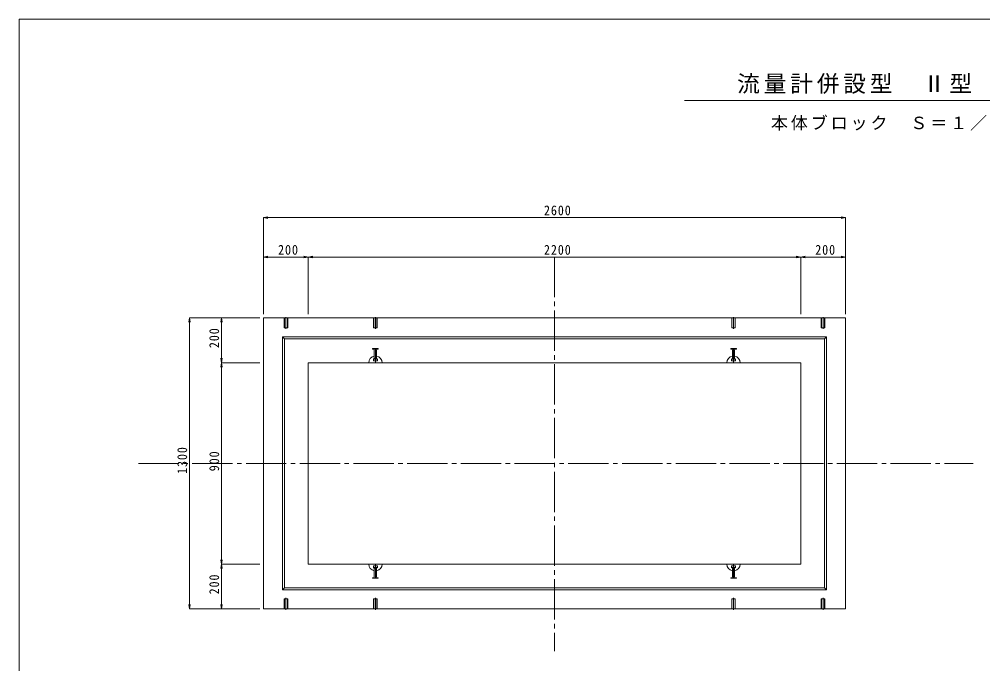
# Model space of a CAD drawing. Units: millimetres, scale not verified. Extents: x -3978 to 3978, y -2819 to 2819.
# Drawn here: x -3978 to 326, y -60 to 2819 of the extents above; entities that cross this region are included whole.
import ezdxf

# ---------------------------------------------------------------- set-up
doc = ezdxf.new("R2010")
doc.units = ezdxf.units.MM
doc.header["$LTSCALE"] = 20
doc.linetypes.add('CHAIN2', pattern=[12, 9, -1, 1, -1])
doc.linetypes.add('DASHED1', pattern=[1.8, 1.2, -0.6])
for name, color, linetype, lineweight in [('0-0_図面枠', 7, 'CHAIN2', 9), ('0-1_製品図', 4, 'Continuous', 9), ('0-6_鉄筋', 7, 'Continuous', 9), ('1-0', 7, 'Continuous', 9)]:
    doc.layers.add(name, color=color, linetype=linetype, lineweight=lineweight)
doc.styles.add('ＭＳ ゴシック', font='')
doc.styles.get('ＭＳ ゴシック').set_extended_font_data('MS Gothic')

msp = doc.modelspace()

# ---------------------------------------------------------------- linework, layer by layer
at = {"layer": '0-0_図面枠'}
for p, q in [((-1587.1, 1757.71), (-1587.1, -3.49)), ((-3445.24, 834.8), (284.14, 834.8))]:
    msp.add_line(p, q, dxfattribs=at)
at = {"layer": '0-1_製品図', "color": 7, "linetype": 'DASHED1'}
for p, q in [((-2795.1, 1484.8), (-2779.1, 1484.8)), ((-2795.1, 1484.8), (-2779.1, 1484.8)), ((-2395.1, 1484.8), (-2379.1, 1484.8)), ((-2395.1, 1484.8), (-2379.1, 1484.8)), ((-795.1, 1484.8), (-779.1, 1484.8)), ((-795.1, 1484.8), (-779.1, 1484.8)), ((-395.1, 1484.8), (-379.1, 1484.8)), ((-395.1, 1484.8), (-379.1, 1484.8)), ((-2795.1, 184.8), (-2779.1, 184.8)), ((-2795.1, 184.8), (-2779.1, 184.8)), ((-2395.1, 184.8), (-2379.1, 184.8)), ((-2395.1, 184.8), (-2379.1, 184.8)), ((-795.1, 184.8), (-779.1, 184.8)), ((-795.1, 184.8), (-779.1, 184.8)), ((-395.1, 184.8), (-379.1, 184.8)), ((-395.1, 184.8), (-379.1, 184.8))]:
    msp.add_line(p, q, dxfattribs=at)
at = {"layer": '0-1_製品図'}
for p, q in [((-2794, 1484.8), (-2794, 1439.8)), ((-2780.2, 1439.8), (-2780.2, 1484.8)), ((-2394, 1484.8), (-2394, 1439.8)), ((-2380.2, 1439.8), (-2380.2, 1484.8)), ((-794, 1484.8), (-794, 1439.8)), ((-780.2, 1439.8), (-780.2, 1484.8)), ((-394, 1484.8), (-394, 1439.8)), ((-380.2, 1439.8), (-380.2, 1484.8)), ((-2795.1, 1440.9), (-2794, 1439.8)), ((-2794, 1439.8), (-2780.2, 1439.8)), ((-2780.2, 1439.8), (-2779.1, 1440.9)), ((-2395.1, 1440.9), (-2394, 1439.8)), ((-2394, 1439.8), (-2380.2, 1439.8)), ((-2380.2, 1439.8), (-2379.1, 1440.9)), ((-795.1, 1440.9), (-794, 1439.8)), ((-794, 1439.8), (-780.2, 1439.8)), ((-780.2, 1439.8), (-779.1, 1440.9)), ((-395.1, 1440.9), (-394, 1439.8)), ((-394, 1439.8), (-380.2, 1439.8)), ((-380.2, 1439.8), (-379.1, 1440.9)), ((-2399.6, 1347.8), (-2374.6, 1347.8)), ((-2399.6, 1345.8), (-2399.6, 1347.8)), ((-2399.6, 1345.8), (-2374.6, 1345.8)), ((-2392.1, 1303.3), (-2392.1, 1340.8)), ((-2387.1, 1284.8), (-2387.1, 1347.8)), ((-2382.1, 1303.3), (-2382.1, 1340.8)), ((-2374.6, 1345.8), (-2374.6, 1347.8)), ((-799.6, 1347.8), (-774.6, 1347.8)), ((-799.6, 1345.8), (-799.6, 1347.8)), ((-799.6, 1345.8), (-774.6, 1345.8)), ((-792.1, 1303.3), (-792.1, 1340.8)), ((-787.1, 1284.8), (-787.1, 1347.8)), ((-782.1, 1303.3), (-782.1, 1340.8)), ((-774.6, 1345.8), (-774.6, 1347.8)), ((-2392.1, 1303.3), (-2396.1, 1300.3)), ((-2396.1, 1292.8), (-2396.1, 1300.3)), ((-2396.1, 1300.3), (-2378.1, 1300.3)), ((-2396.1, 1292.8), (-2378.1, 1292.8)), ((-2392.1, 1303.3), (-2382.1, 1303.3)), ((-2382.1, 1303.3), (-2378.1, 1300.3)), ((-2378.1, 1292.8), (-2378.1, 1300.3)), ((-792.1, 1303.3), (-796.1, 1300.3)), ((-796.1, 1292.8), (-796.1, 1300.3)), ((-796.1, 1300.3), (-778.1, 1300.3)), ((-796.1, 1292.8), (-778.1, 1292.8)), ((-792.1, 1303.3), (-782.1, 1303.3)), ((-782.1, 1303.3), (-778.1, 1300.3)), ((-778.1, 1292.8), (-778.1, 1300.3)), ((-2417.1, 1284.8), (-2357.1, 1284.8)), ((-817.1, 1284.8), (-757.1, 1284.8)), ((-2417.1, 384.8), (-2357.1, 384.8)), ((-2396.1, 376.8), (-2396.1, 369.3)), ((-2396.1, 376.8), (-2378.1, 376.8)), ((-2396.1, 369.3), (-2378.1, 369.3)), ((-2392.1, 366.3), (-2396.1, 369.3)), ((-2392.1, 366.3), (-2392.1, 328.8)), ((-2392.1, 366.3), (-2382.1, 366.3)), ((-2387.1, 384.8), (-2387.1, 321.8)), ((-2382.1, 366.3), (-2378.1, 369.3)), ((-2382.1, 366.3), (-2382.1, 328.8)), ((-2378.1, 376.8), (-2378.1, 369.3)), ((-817.1, 384.8), (-757.1, 384.8)), ((-796.1, 376.8), (-796.1, 369.3)), ((-796.1, 376.8), (-778.1, 376.8)), ((-796.1, 369.3), (-778.1, 369.3)), ((-792.1, 366.3), (-796.1, 369.3)), ((-792.1, 366.3), (-792.1, 328.8)), ((-792.1, 366.3), (-782.1, 366.3)), ((-787.1, 384.8), (-787.1, 321.8)), ((-782.1, 366.3), (-778.1, 369.3)), ((-782.1, 366.3), (-782.1, 328.8)), ((-778.1, 376.8), (-778.1, 369.3)), ((-2399.6, 323.8), (-2399.6, 321.8)), ((-2399.6, 323.8), (-2374.6, 323.8)), ((-2399.6, 321.8), (-2374.6, 321.8)), ((-2374.6, 323.8), (-2374.6, 321.8)), ((-799.6, 323.8), (-799.6, 321.8)), ((-799.6, 323.8), (-774.6, 323.8)), ((-799.6, 321.8), (-774.6, 321.8)), ((-774.6, 323.8), (-774.6, 321.8)), ((-2795.1, 228.7), (-2794, 229.8)), ((-2794, 184.8), (-2794, 229.8)), ((-2794, 229.8), (-2780.2, 229.8)), ((-2780.2, 229.8), (-2780.2, 184.8)), ((-2780.2, 229.8), (-2779.1, 228.7)), ((-2395.1, 228.7), (-2394, 229.8)), ((-2394, 184.8), (-2394, 229.8)), ((-2394, 229.8), (-2380.2, 229.8)), ((-2380.2, 229.8), (-2380.2, 184.8)), ((-2380.2, 229.8), (-2379.1, 228.7)), ((-795.1, 228.7), (-794, 229.8)), ((-794, 184.8), (-794, 229.8)), ((-794, 229.8), (-780.2, 229.8)), ((-780.2, 229.8), (-780.2, 184.8)), ((-780.2, 229.8), (-779.1, 228.7)), ((-395.1, 228.7), (-394, 229.8)), ((-394, 184.8), (-394, 229.8)), ((-394, 229.8), (-380.2, 229.8)), ((-380.2, 229.8), (-380.2, 184.8)), ((-380.2, 229.8), (-379.1, 228.7))]:
    msp.add_line(p, q, dxfattribs=at)
at = {"layer": '0-1_製品図', "linetype": 'CHAIN2'}
for p, q in [((-2787.1, 1488.74), (-2787.1, 1435.85)), ((-2387.1, 1488.74), (-2387.1, 1435.85)), ((-787.1, 1488.74), (-787.1, 1435.85)), ((-387.1, 1488.74), (-387.1, 1435.85)), ((-2787.1, 180.85), (-2787.1, 233.74)), ((-2387.1, 180.85), (-2387.1, 233.74)), ((-787.1, 180.85), (-787.1, 233.74)), ((-387.1, 180.85), (-387.1, 233.74))]:
    msp.add_line(p, q, dxfattribs=at)
at = {"layer": '0-1_製品図', "color": 3}
for p, q in [((-2793.1, 1390.8), (-2802.1, 1399.8)), ((-381.1, 1390.8), (-372.1, 1399.8)), ((-487.1, 1284.8), (-2687.1, 1284.8)), ((-2687.1, 384.8), (-2687.1, 1284.8)), ((-487.1, 384.8), (-487.1, 1284.8)), ((-487.1, 384.8), (-2687.1, 384.8)), ((-2793.1, 278.8), (-2802.1, 269.8)), ((-381.1, 278.8), (-372.1, 269.8))]:
    msp.add_line(p, q, dxfattribs=at)
for points in [[(-2887.1, 184.8), (-287.1, 184.8), (-287.1, 1484.8), (-2887.1, 1484.8)], [(-2802.1, 269.8), (-372.1, 269.8), (-372.1, 1399.8), (-2802.1, 1399.8)], [(-2793.1, 278.8), (-381.1, 278.8), (-381.1, 1390.8), (-2793.1, 1390.8)]]:
    msp.add_lwpolyline(points, close=True, dxfattribs=at)
at = {"layer": '0-1_製品図'}
for points in [[(-2779.1, 1440.9), (-2779.1, 1484.8), (-2795.1, 1484.8), (-2795.1, 1440.9)], [(-2379.1, 1440.9), (-2379.1, 1484.8), (-2395.1, 1484.8), (-2395.1, 1440.9)], [(-779.1, 1440.9), (-779.1, 1484.8), (-795.1, 1484.8), (-795.1, 1440.9)], [(-379.1, 1440.9), (-379.1, 1484.8), (-395.1, 1484.8), (-395.1, 1440.9)], [(-2779.1, 228.7), (-2779.1, 184.8), (-2795.1, 184.8), (-2795.1, 228.7)], [(-2379.1, 228.7), (-2379.1, 184.8), (-2395.1, 184.8), (-2395.1, 228.7)], [(-779.1, 228.7), (-779.1, 184.8), (-795.1, 184.8), (-795.1, 228.7)], [(-379.1, 228.7), (-379.1, 184.8), (-395.1, 184.8), (-395.1, 228.7)]]:
    msp.add_lwpolyline(points, dxfattribs=at)
for centre, radius, start, end in [((-2397.1, 1340.8), 5, 0, 90), ((-2377.1, 1340.8), 5, 90, 180), ((-797.1, 1340.8), 5, 0, 90), ((-777.1, 1340.8), 5, 90, 180), ((-2387.1, 1284.8), 30, 99.59407, 180), ((-2387.1, 1284.8), 30, 0, 80.40593), ((-787.1, 1284.8), 30, 99.59407, 180), ((-787.1, 1284.8), 30, 0, 80.40593), ((-2387.1, 384.8), 30, 180, 260.40593), ((-2387.1, 384.8), 30, 279.59407, 0), ((-787.1, 384.8), 30, 180, 260.40593), ((-787.1, 384.8), 30, 279.59407, 0), ((-2397.1, 328.8), 5, 270, 0), ((-2377.1, 328.8), 5, 180, 270), ((-797.1, 328.8), 5, 270, 0), ((-777.1, 328.8), 5, 180, 270)]:
    msp.add_arc(centre, radius, start, end, dxfattribs=at)
at = {"layer": '0-6_鉄筋'}
for p, q in [((-2887.1, 1932.59), (-2867.4, 1936.06)), ((-2887.1, 1932.59), (-287.1, 1932.59)), ((-2887.1, 1932.59), (-2867.4, 1929.11)), ((-2887.1, 1932.59), (-2887.1, 1756.35)), ((-287.1, 1932.59), (-306.8, 1936.06)), ((-287.1, 1932.59), (-306.8, 1929.11)), ((-287.1, 1932.59), (-287.1, 1756.35)), ((-2887.1, 1756.35), (-2867.4, 1759.82)), ((-2887.1, 1756.35), (-2687.1, 1756.35)), ((-2887.1, 1756.35), (-2867.4, 1752.87)), ((-2887.1, 1756.35), (-2887.1, 1502.19)), ((-2687.1, 1756.35), (-2706.8, 1759.82)), ((-2687.1, 1756.35), (-2706.8, 1752.87)), ((-2687.1, 1756.35), (-2667.4, 1759.82)), ((-2687.1, 1756.35), (-2687.1, 1502.19)), ((-2687.1, 1756.35), (-487.1, 1756.35)), ((-2687.1, 1756.35), (-2667.4, 1752.87)), ((-487.1, 1756.35), (-506.8, 1759.82)), ((-487.1, 1756.35), (-506.8, 1752.87)), ((-487.1, 1756.35), (-467.4, 1759.82)), ((-487.1, 1756.35), (-487.1, 1502.19)), ((-487.1, 1756.35), (-287.1, 1756.35)), ((-487.1, 1756.35), (-467.4, 1752.87)), ((-287.1, 1756.35), (-306.8, 1759.82)), ((-287.1, 1756.35), (-306.8, 1752.87)), ((-287.1, 1756.35), (-287.1, 1502.19)), ((-3217.76, 1484.8), (-3221.24, 1465.1)), ((-3217.76, 184.8), (-3217.76, 1484.8)), ((-3217.76, 1484.8), (-3214.29, 1465.1)), ((-3217.76, 1484.8), (-3074.95, 1484.8)), ((-3074.95, 1484.8), (-3078.42, 1465.1)), ((-3074.95, 1284.8), (-3074.95, 1484.8)), ((-3074.95, 1484.8), (-3071.48, 1465.1)), ((-3074.95, 1484.8), (-2903.57, 1484.8)), ((-3074.95, 1284.8), (-3078.42, 1304.49)), ((-3074.95, 1284.8), (-3071.48, 1304.49)), ((-3074.95, 1284.8), (-3078.42, 1265.1)), ((-3074.95, 384.8), (-3074.95, 1284.8)), ((-3074.95, 1284.8), (-3071.48, 1265.1)), ((-3074.95, 1284.8), (-2903.57, 1284.8)), ((-3074.95, 384.8), (-3078.42, 404.49)), ((-3074.95, 384.8), (-3071.48, 404.49)), ((-3074.95, 384.8), (-3078.42, 365.1)), ((-3074.95, 184.8), (-3074.95, 384.8)), ((-3074.95, 384.8), (-3071.48, 365.1)), ((-3074.95, 384.8), (-2903.57, 384.8)), ((-3217.76, 184.8), (-3221.24, 204.49)), ((-3217.76, 184.8), (-3214.29, 204.49)), ((-3217.76, 184.8), (-3074.95, 184.8)), ((-3074.95, 184.8), (-3078.42, 204.49)), ((-3074.95, 184.8), (-3071.48, 204.49)), ((-3074.95, 184.8), (-2903.57, 184.8))]:
    msp.add_line(p, q, dxfattribs=at)
at = {"layer": '1-0', "color": 5}
for p, q in [((-3978.45, 2818.65), (-3978.45, -2818.65)), ((3978.45, 2818.65), (-3978.45, 2818.65))]:
    msp.add_line(p, q, dxfattribs=at)
at = {"layer": '1-0'}
msp.add_line((-1006.29, 2455.59), (1016.54, 2455.59), dxfattribs=at)

# ---------------------------------------------------------------- texts
at = {"layer": '0-6_鉄筋', "char_height": 43.99, "attachment_point": 7, "style": 'ＭＳ ゴシック'}
for s, insert in [('\\T1.15;\\W0.9;2600', (-1634.1, 1942.59)), ('\\T1.15;\\W0.9;200', (-2822.1, 1766.35)), ('\\T1.15;\\W0.9;2200', (-1634.1, 1766.35)), ('\\T1.15;\\W0.9;200', (-422.1, 1766.35))]:
    msp.add_mtext(s, dxfattribs=dict(at, insert=insert))
at = {"layer": '0-6_鉄筋', "char_height": 43.99, "attachment_point": 7, "rotation": 90, "style": 'ＭＳ ゴシック'}
for s, insert in [('\\T1.15;\\W0.9;200', (-3084.95, 1349.8)), ('\\T1.15;\\W0.9;1300', (-3227.76, 787.8)), ('\\T1.15;\\W0.9;900', (-3084.95, 799.8)), ('\\T1.15;\\W0.9;200', (-3084.95, 249.8))]:
    msp.add_mtext(s, dxfattribs=dict(at, insert=insert))
at = {"layer": '1-0', "attachment_point": 7, "style": 'ＭＳ ゴシック'}
for s, insert, char_height in [('\\T1.17;流量計併設型\u3000Ⅱ型\u3000構造図', (-771.07, 2484.86), 74.29), ('\\T1.17;本体ブロック\u3000Ｓ＝１／２０', (-620.22, 2321.29), 55.76)]:
    msp.add_mtext(s, dxfattribs=dict(at, insert=insert, char_height=char_height))

doc.saveas('drawing.dxf')
